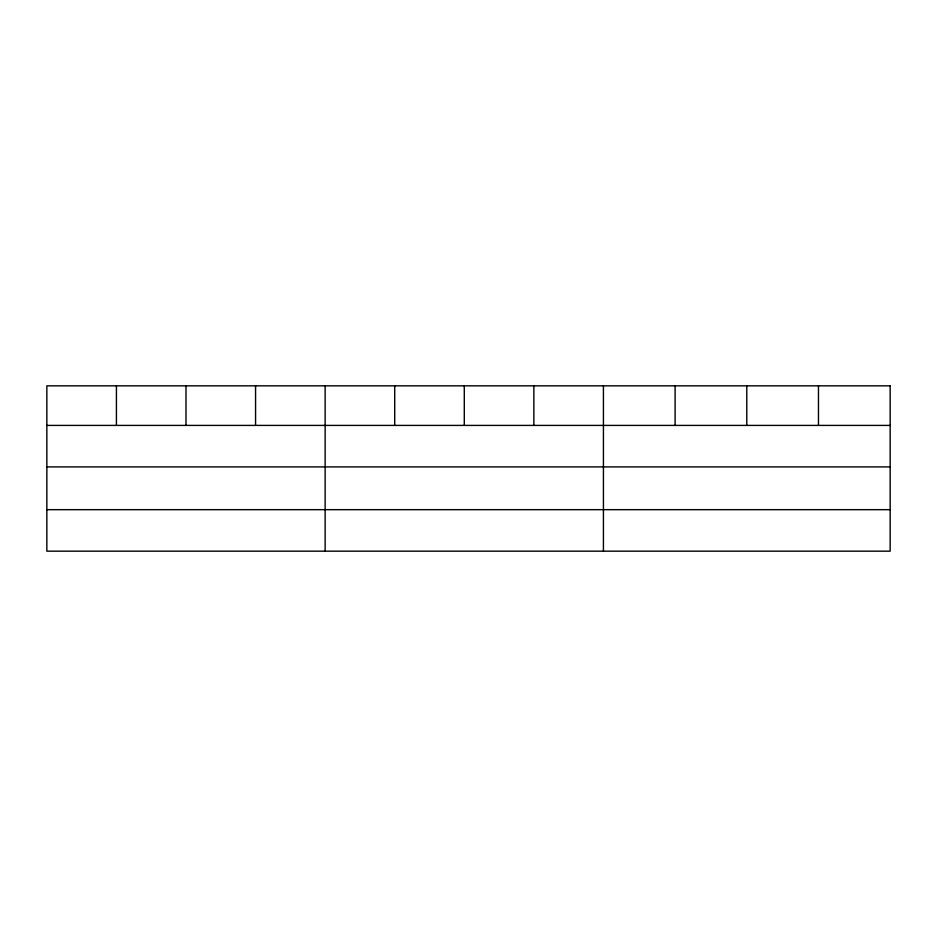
<?xml version="1.0" encoding="UTF-8"?>
<svg xmlns="http://www.w3.org/2000/svg" width="937" height="937" viewBox="0 0 937 937"><rect width="100%" height="100%" fill="white"/><g stroke="black" fill="none" stroke-linecap="round" stroke-linejoin="round"><path stroke-width="1.41" d="M46.85 425.41L890.15 425.41M46.85 466.907L890.15 466.907M46.85 509.669L890.15 509.669M818.469 385.833L818.469 425.41M746.789 385.833L746.789 425.41M675.108 385.833L675.108 425.41M603.428 385.833L603.428 551.167M533.856 385.833L533.856 425.41M464.283 385.833L464.283 425.41M394.711 385.833L394.711 425.41M325.139 385.833L325.139 551.167M255.567 385.833L255.567 425.41M185.994 385.833L185.994 425.41M116.422 385.833L116.422 425.41M890.15 385.833L46.85 385.833L46.85 551.167L890.15 551.167L890.15 385.833"/></g></svg>
